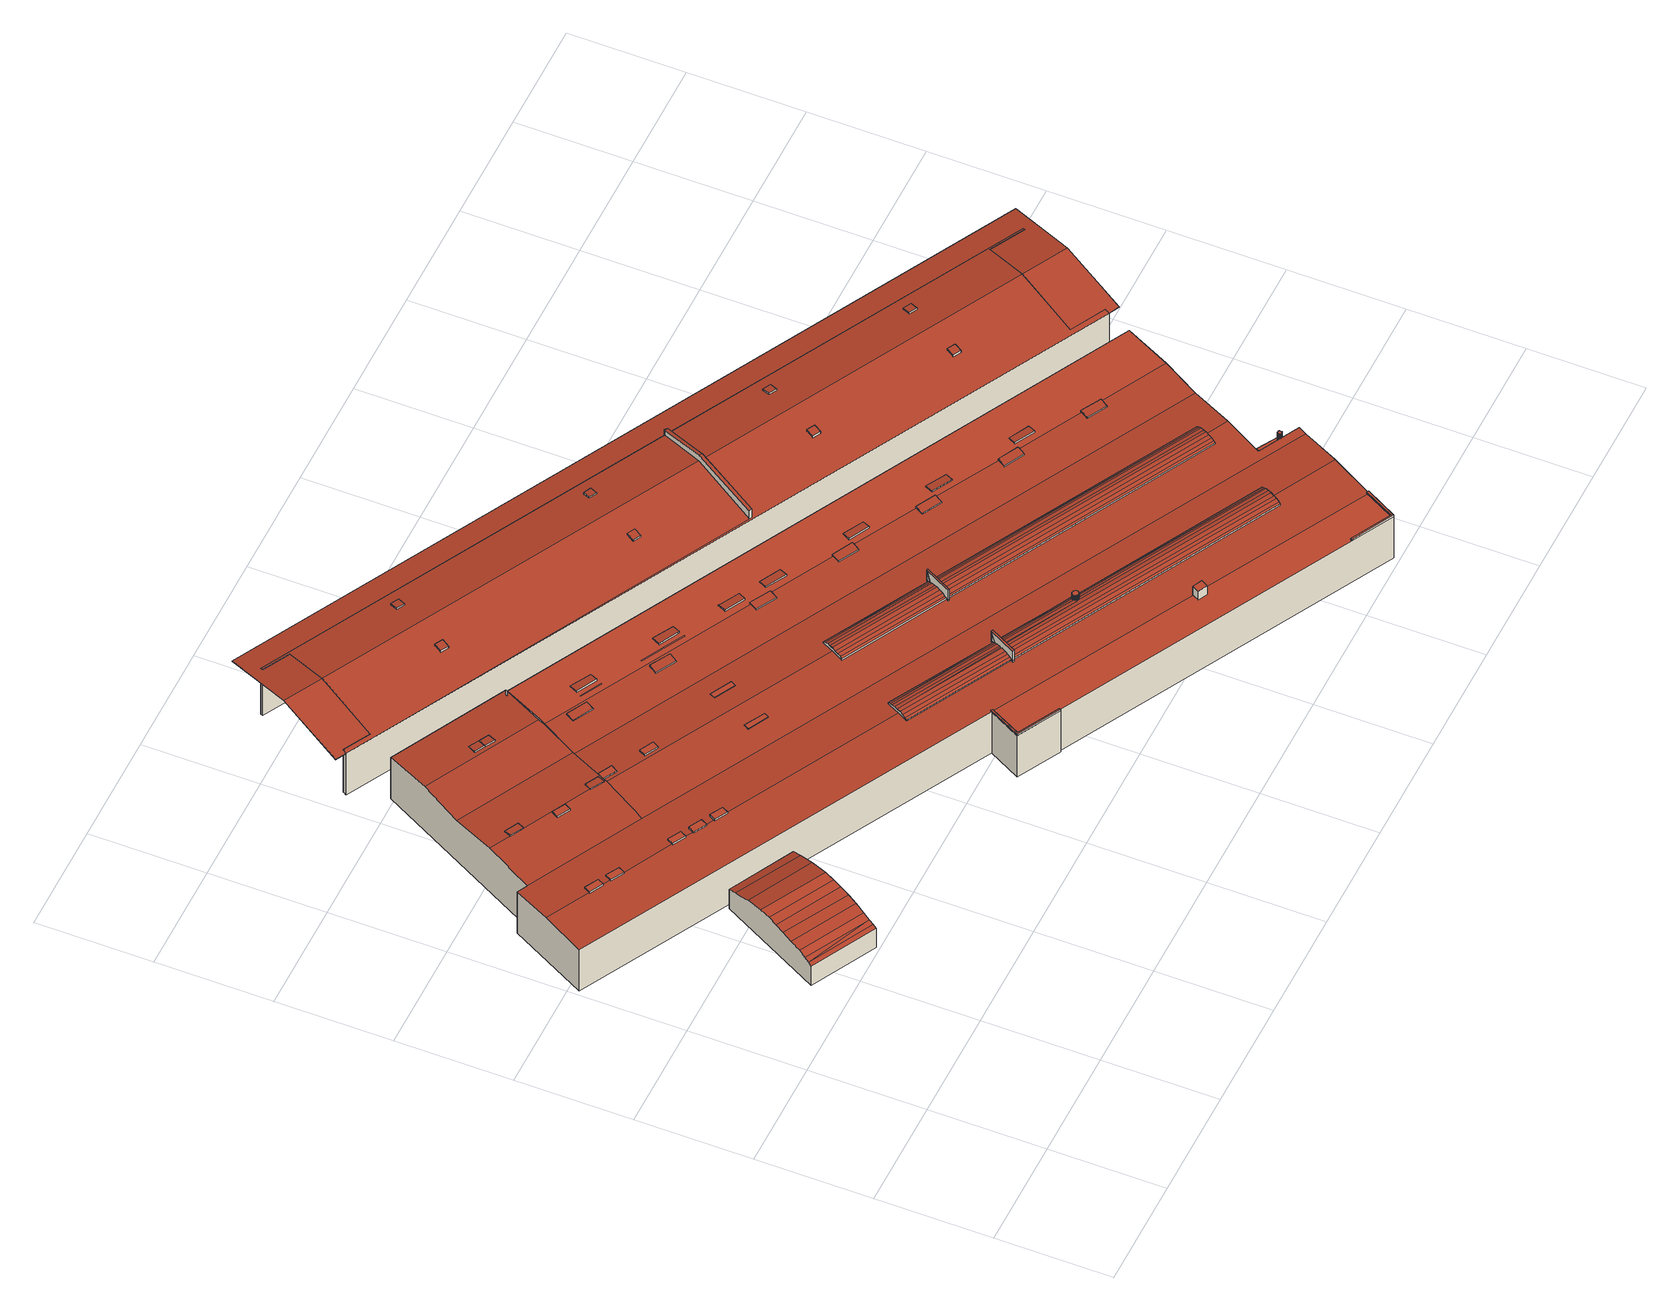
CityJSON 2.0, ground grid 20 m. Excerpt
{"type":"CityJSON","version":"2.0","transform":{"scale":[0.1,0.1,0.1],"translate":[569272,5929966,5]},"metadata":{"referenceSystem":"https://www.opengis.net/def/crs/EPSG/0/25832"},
"CityObjects":{
"building1":{"type":"Building","attributes":{"Grundfläche 2D":"253.870864","Grundhöhe NN":"5.514"},"geometry":[{"type":"Solid","lod":"3","boundaries":[[[[0,1,2,3]],[[4,3,2]],[[5,6,7,4]],[[7,3,4]],[[8,9,6,5]],[[10,11,9,8]],[[12,13,11,10]],[[12,14,15,13]],[[14,16,17,15]],[[16,18,19,17]],[[18,20,21,22,23,19]],[[21,24,25,22]],[[1,0,26,27]],[[24,21,20,18,16,14,12,10,8,5,4,2,1,27,28]],[[25,24,28,29]],[[0,3,7,6,9,11,13,15,17,19,23,22,25,29,26]],[[28,27,26,29]]]],"semantics":{"surfaces":[{"type":"RoofSurface"},{"type":"WallSurface"},{"type":"GroundSurface"}],"values":[[0,0,0,0,0,0,0,0,0,0,0,0,1,1,1,1,2]]}}]},
"building2":{"type":"Building","attributes":{"Grundfläche 2D":"7604.681709","Grundhöhe NN":"5.610"},"children":["building2-1","building2-2","building2-3","building2-4","building2-5","building2-6","building2-7","building2-8","building2-9","building2-10","building2-11","building2-12","building2-13","building2-14","building2-15","building2-16","building2-17","building2-18","building2-19","building2-20","building2-21","building2-22","building2-23","building2-24","building2-25","building2-26","building2-27","building2-28","building2-29","building2-30","building2-31","building2-32","building2-33","building2-34","building2-35","building2-36","building2-37","building2-38","building2-39","building2-40","building2-41"],"geometry":[{"type":"MultiSurface","lod":"3","boundaries":[[[30,31,32,33]],[[34,35,36]],[[36,35,37]],[[38,39,40,41]],[[38,37,35,39]],[[41,40,42,43]],[[44,45,42]],[[46,45,47,48]],[[30,33,48,47]],[[45,46,49,42]],[[49,43,42]],[[50,51,52,53]],[[51,50,54,55]],[[55,54,56,57]],[[58,56,59]],[[60,61,62,58,63,64]],[[65,66,67,64,63,68]],[[69,70,71]],[[70,72,71]],[[73,74,75,76,65,68,71,72,77]],[[78,79,70,80,81,82]],[[79,72,70]],[[83,80,84,85]],[[86,84,87,88,89]],[[84,86,85]],[[90,91,92,81,80,83,93]],[[88,87,94]],[[56,58,62,57]],[[61,60,95]],[[64,67,96]],[[96,97,64]],[[98,64,97,99]],[[100,101,102,103,95,60,104,105,106,107]],[[60,64,98,104]],[[108,109,110,88,94,103,102]],[[110,111,88]],[[111,112,88]],[[113,114,115,116]],[[117,118,119,120]],[[121,122,120]],[[123,117,122]],[[122,117,120]],[[119,118,124,125]],[[126,124,127]],[[128,126,129,130]],[[131,130,129,132]],[[131,132,116,115]],[[124,126,128,125]],[[133,134,135,136]],[[134,133,137,138]],[[138,137,139,140]],[[141,142,140,139]],[[143,144,141]],[[145,144,146,147]],[[148,149,150]],[[150,149,151]],[[147,146,150,151]],[[144,145,142,141]],[[152,153,154,155,156,157,158,159,160,161,162,163,164,165,166]],[[164,163,162,161,160,159,158,157,156,155,154,153,167,168]],[[169,170,171,168,167,172,173,174,175,176,177,178,179]],[[180,181,182,183,184,185,186,187,188,189,190,191,192,193,194,195,196,197,198,199,200,201,202,203]],[[204,205,206,207,208,209,210,211,212,213,214]],[[184,215,216,217,218,219,220,221,222,201,200,199,198,197,196,195,194,193,192,191,190,223,209,208,207,206,205,204,224,185]],[[225,171,170,226,227,228,229,230,231,232,233,174,173,187,186,234]],[[235,236,237,238]],[[239,166,240,241,242]],[[242,243,244,239]],[[245,246,247,248,249,250,244,243]],[[251,250,249,248,247,246,245,188,187]],[[221,220,252,32]],[[252,220,219,253]],[[253,219,218,52]],[[53,52,218,217]],[[53,217,216,215,184,183,69,71,68,63,58,59,56,54,50]],[[80,182,87,84]],[[182,80,70]],[[183,182,70,69]],[[182,181,254,87]],[[254,181,180,255]],[[255,180,203,36]],[[203,202,34,36]],[[30,47,45,44,42,40,39,35,34,202,201,222,31]],[[222,221,32,31]],[[114,230,229,256]],[[256,229,228,257]],[[257,228,227,135]],[[227,226,136,135]],[[146,144,143,170,169,148,150]],[[137,133,136,226,170,143,141,139]],[[169,179,149,148]],[[179,178,258,149]],[[258,178,177,259]],[[259,177,176,122]],[[176,175,123,122]],[[118,117,123,175,174,233,232,231,113,116,132,129,126,127,124]],[[231,230,114,113]],[[188,260,261,189]],[[223,190,189,261,262]],[[209,223,262,263]],[[210,209,263,264]],[[211,210,264,265]],[[212,211,265,266]],[[214,213,212,266,267]],[[268,269,234,186,185,224,204,214,267,270]],[[238,271,272,225,234,269,273,235]],[[165,164,168,171,225,272,274]],[[166,165,274,275]],[[236,235,273,276]],[[237,236,276,277]],[[238,237,277,271]],[[173,172,167,153,152,166,275,278,240,166,239,244,250,251,187]],[[241,240,278,279]],[[188,245,243,242,241,279,260]],[[264,263,262,261,260,279,278,275,274,272,271,277,276,273,269,268,270,267,266,265]]],"semantics":{"surfaces":[{"type":"RoofSurface"},{"type":"WallSurface"},{"type":"GroundSurface"}],"values":[0,0,0,0,0,0,0,0,0,0,0,0,0,0,0,0,0,0,0,0,0,0,0,0,0,0,0,0,0,0,0,0,0,0,0,0,0,0,0,0,0,0,0,0,0,0,0,0,0,0,0,0,0,0,0,0,0,0,0,0,0,0,0,0,0,0,0,0,0,0,1,1,1,1,1,1,1,1,1,1,1,1,1,1,1,1,1,1,1,1,1,1,1,1,1,1,1,1,1,1,1,1,1,1,1,1,1,1,1,1,1,1,1,1,2]}}]},
"building2-1":{"type":"BuildingInstallation","parents":["building2"],"geometry":[{"type":"MultiSurface","lod":"3","boundaries":[[[280,281,282,283,284]],[[285,286,282,281]],[[200,287,283,282,286]],[[287,288,284,283]],[[281,280,284,288,199,285]]],"semantics":{"surfaces":[{"type":"RoofSurface"},{"type":"WallSurface"}],"values":[0,1,1,1,1]}}]},
"building2-2":{"type":"BuildingInstallation","parents":["building2"],"geometry":[{"type":"MultiSurface","lod":"3","boundaries":[[[289,290,291,292,293,294]],[[295,294,293,292,296,154]],[[295,297,289,294]],[[298,291,290,289,297,155]],[[298,296,292,291]]],"semantics":{"surfaces":[{"type":"RoofSurface"},{"type":"WallSurface"}],"values":[0,1,1,1,1]}}]},
"building2-3":{"type":"BuildingInstallation","parents":["building2"],"geometry":[{"type":"MultiSurface","lod":"3","boundaries":[[[299,300,301,302]],[[303,304,300,299]],[[301,300,304,305]],[[305,306,302,301]],[[303,299,302,306]]],"semantics":{"surfaces":[{"type":"RoofSurface"},{"type":"WallSurface"}],"values":[0,1,1,1,1]}}]},
"building2-4":{"type":"BuildingInstallation","parents":["building2"],"geometry":[{"type":"MultiSurface","lod":"3","boundaries":[[[307,308,309,310]],[[310,309,311,312]],[[307,310,312,313]],[[308,307,313,314]],[[309,308,314,311]]],"semantics":{"surfaces":[{"type":"RoofSurface"},{"type":"WallSurface"}],"values":[0,1,1,1,1]}}]},
"building2-5":{"type":"BuildingInstallation","parents":["building2"],"geometry":[{"type":"MultiSurface","lod":"3","boundaries":[[[315,316,317,318,319,320]],[[320,319,321,322]],[[315,320,322,323]],[[316,315,323,324]],[[317,316,324,325]],[[321,319,318,317,325,326]]],"semantics":{"surfaces":[{"type":"RoofSurface"},{"type":"WallSurface"}],"values":[0,1,1,1,1,1]}}]},
"building2-6":{"type":"BuildingInstallation","parents":["building2"],"geometry":[{"type":"MultiSurface","lod":"3","boundaries":[[[327,328,329,330]],[[330,329,331,332]],[[327,330,332,333]],[[328,327,333,334]],[[329,328,334,331]]],"semantics":{"surfaces":[{"type":"RoofSurface"},{"type":"WallSurface"}],"values":[0,1,1,1,1]}}]},
"building2-7":{"type":"BuildingInstallation","parents":["building2"],"geometry":[{"type":"MultiSurface","lod":"3","boundaries":[[[335,336,337,338]],[[252,253,335,338]],[[52,51,55,57,62,61,336,335,253]],[[103,94,87,254,336,61,95]],[[254,255,337,336]],[[38,41,43,49,46,48,33,32,252,338,337,37]],[[37,337,255,36]]],"semantics":{"surfaces":[{"type":"RoofSurface"},{"type":"WallSurface"}],"values":[0,1,1,1,1,1,1]}}]},
"building2-8":{"type":"BuildingInstallation","parents":["building2"],"geometry":[{"type":"MultiSurface","lod":"3","boundaries":[[[339,340,341,342]],[[342,341,343,344]],[[339,342,344,345]],[[340,339,345,346]],[[341,340,346,343]]],"semantics":{"surfaces":[{"type":"RoofSurface"},{"type":"WallSurface"}],"values":[0,1,1,1,1]}}]},
"building2-9":{"type":"BuildingInstallation","parents":["building2"],"geometry":[{"type":"MultiSurface","lod":"3","boundaries":[[[347,348,349,350,351,352]],[[211,212,353,348,347]],[[349,348,353,354]],[[355,350,349,354,208]],[[355,356,351,350]],[[351,356,209,210,352]],[[210,211,347,352]]],"semantics":{"surfaces":[{"type":"RoofSurface"},{"type":"WallSurface"}],"values":[0,1,1,1,1,1,1]}}]},
"building2-10":{"type":"BuildingInstallation","parents":["building2"],"geometry":[{"type":"MultiSurface","lod":"3","boundaries":[[[357,358,359,360,361,362,363]],[[224,364,359,358]],[[364,205,365,360,359]],[[361,360,365,366]],[[366,213,362,361]],[[213,214,363,362]],[[214,204,224,358,357,363]]],"semantics":{"surfaces":[{"type":"RoofSurface"},{"type":"WallSurface"}],"values":[0,1,1,1,1,1,1]}}]},
"building2-11":{"type":"BuildingInstallation","parents":["building2"],"geometry":[{"type":"MultiSurface","lod":"3","boundaries":[[[367,368,369,370,371,372]],[[373,160,374,367,372,371]],[[374,375,368,367]],[[370,369,368,375,161,376]],[[376,373,371,370]]],"semantics":{"surfaces":[{"type":"RoofSurface"},{"type":"WallSurface"}],"values":[0,1,1,1,1]}}]},
"building2-12":{"type":"BuildingInstallation","parents":["building2"],"geometry":[{"type":"MultiSurface","lod":"3","boundaries":[[[377,378,379,380,381,382,383]],[[378,377,383,382,383,377]],[[381,380,379,380]]],"semantics":{"surfaces":[{"type":"RoofSurface"},{"type":"WallSurface"}],"values":[0,1,1]}}]},
"building2-13":{"type":"BuildingInstallation","parents":["building2"],"geometry":[{"type":"MultiSurface","lod":"3","boundaries":[[[384,385,386,387]],[[388,389,385,384]],[[196,390,386,385,389]],[[390,391,387,386]],[[388,384,387,391,195]]],"semantics":{"surfaces":[{"type":"RoofSurface"},{"type":"WallSurface"}],"values":[0,1,1,1,1]}}]},
"building2-14":{"type":"BuildingInstallation","parents":["building2"],"geometry":[{"type":"MultiSurface","lod":"3","boundaries":[[[392,393,394,395,396]],[[256,257,393,392]],[[121,395,259,122]],[[395,121,120]],[[125,128,130,131,115,114,256,392,396,395,120,119]],[[135,134,138,140,142,145,147,151,149,258,394,393,257]],[[258,259,395,394]]],"semantics":{"surfaces":[{"type":"RoofSurface"},{"type":"WallSurface"}],"values":[0,1,1,1,1,1,1]}}]},
"building2-15":{"type":"BuildingInstallation","parents":["building2"],"geometry":[{"type":"MultiSurface","lod":"3","boundaries":[[[397,398,399,400]]],"semantics":{"surfaces":[{"type":"RoofSurface"}],"values":[0]}}]},
"building2-16":{"type":"BuildingInstallation","parents":["building2"],"geometry":[{"type":"MultiSurface","lod":"3","boundaries":[[[401,402,403,404]],[[405,406,402,401]],[[407,403,402,406,198]],[[407,408,404,403]],[[405,401,404,408,197]]],"semantics":{"surfaces":[{"type":"RoofSurface"},{"type":"WallSurface"}],"values":[0,1,1,1,1]}}]},
"building2-17":{"type":"BuildingInstallation","parents":["building2"],"geometry":[{"type":"MultiSurface","lod":"3","boundaries":[[[409,410,411,412]],[[413,414,409,412]],[[194,415,410,409,414]],[[415,416,411,410]],[[193,413,412,411,416]]],"semantics":{"surfaces":[{"type":"RoofSurface"},{"type":"WallSurface"}],"values":[0,1,1,1,1]}}]},
"building2-18":{"type":"BuildingInstallation","parents":["building2"],"geometry":[{"type":"MultiSurface","lod":"3","boundaries":[[[417,418,419,420,421,422]],[[423,421,420,419,424,206]],[[422,421,423,425]],[[207,426,418,417,422,425]],[[419,418,426,424]]],"semantics":{"surfaces":[{"type":"RoofSurface"},{"type":"WallSurface"}],"values":[0,1,1,1,1]}}]},
"building2-19":{"type":"BuildingInstallation","parents":["building2"],"geometry":[{"type":"MultiSurface","lod":"3","boundaries":[[[427,428,429,430]],[[431,432,428,427]],[[432,433,429,428]],[[433,434,430,429]],[[427,430,434,431]]],"semantics":{"surfaces":[{"type":"RoofSurface"},{"type":"WallSurface"}],"values":[0,1,1,1,1]}}]},
"building2-20":{"type":"BuildingInstallation","parents":["building2"],"geometry":[{"type":"MultiSurface","lod":"3","boundaries":[[[435,436,437,438,439,440,441,442,443,444,445,446,447,448,449,450,451,452,453,454,455,456,457,458,459,460,461]],[[462,463,436,435]],[[463,464,437,436]],[[464,465,438,437]],[[465,466,439,438]],[[466,467,440,439]],[[467,468,441,440]],[[468,469,442,441]],[[469,470,443,442]],[[470,471,444,443]],[[471,472,445,444]],[[472,473,446,445]],[[473,474,475,448,447,446]],[[475,476,449,448]],[[476,477,450,449]],[[477,478,451,450]],[[478,479,452,451]],[[479,480,453,452]],[[480,481,454,453]],[[481,482,455,454]],[[482,483,456,455]],[[483,484,457,456]],[[484,485,458,457]],[[485,486,459,458]],[[486,487,460,459]],[[487,488,461,460]],[[488,462,435,461]]],"semantics":{"surfaces":[{"type":"RoofSurface"},{"type":"WallSurface"}],"values":[0,1,1,1,1,1,1,1,1,1,1,1,1,1,1,1,1,1,1,1,1,1,1,1,1,1,1]}}]},
"building2-21":{"type":"BuildingInstallation","parents":["building2"],"geometry":[{"type":"MultiSurface","lod":"3","boundaries":[[[489,490,491,492,493,494,495]],[[491,490,496,248,497,492]],[[493,492,497,498]],[[498,499,249,500,489,495,494,493]],[[490,489,500,496]]],"semantics":{"surfaces":[{"type":"RoofSurface"},{"type":"WallSurface"}],"values":[0,1,1,1,1]}}]},
"building2-22":{"type":"BuildingInstallation","parents":["building2"],"geometry":[{"type":"MultiSurface","lod":"3","boundaries":[[[501,502,503,504]],[[505,506,504,503]],[[501,504,506,507]],[[507,508,502,501]],[[503,502,508,505]]],"semantics":{"surfaces":[{"type":"RoofSurface"},{"type":"WallSurface"}],"values":[0,1,1,1,1]}}]},
"building2-23":{"type":"BuildingInstallation","parents":["building2"],"geometry":[{"type":"MultiSurface","lod":"3","boundaries":[[[509,510,511,512]],[[512,511,513,514]],[[509,512,514,515]],[[510,509,515,516]],[[511,510,516,513]]],"semantics":{"surfaces":[{"type":"RoofSurface"},{"type":"WallSurface"}],"values":[0,1,1,1,1]}}]},
"building2-24":{"type":"BuildingInstallation","parents":["building2"],"geometry":[{"type":"MultiSurface","lod":"3","boundaries":[[[517,518,519,520]],[[520,519,521,522]],[[517,520,522,523]],[[518,517,523,524]],[[519,518,524,521]]],"semantics":{"surfaces":[{"type":"RoofSurface"},{"type":"WallSurface"}],"values":[0,1,1,1,1]}}]},
"building2-25":{"type":"BuildingInstallation","parents":["building2"],"geometry":[{"type":"MultiSurface","lod":"3","boundaries":[[[525,526,527,528,529,530]],[[530,529,531,246,532,525]],[[526,525,532,533]],[[527,526,533,247,534,528]],[[529,528,534,531]]],"semantics":{"surfaces":[{"type":"RoofSurface"},{"type":"WallSurface"}],"values":[0,1,1,1,1]}}]},
"building2-26":{"type":"BuildingInstallation","parents":["building2"],"geometry":[{"type":"MultiSurface","lod":"3","boundaries":[[[535,536,537,538]],[[538,537,539,540]],[[535,538,540,541]],[[536,535,541,542]],[[537,536,542,539]]],"semantics":{"surfaces":[{"type":"RoofSurface"},{"type":"WallSurface"}],"values":[0,1,1,1,1]}}]},
"building2-27":{"type":"BuildingInstallation","parents":["building2"],"geometry":[{"type":"MultiSurface","lod":"3","boundaries":[[[543,544,545,546]]],"semantics":{"surfaces":[{"type":"RoofSurface"}],"values":[0]}}]},
"building2-28":{"type":"BuildingInstallation","parents":["building2"],"geometry":[{"type":"MultiSurface","lod":"3","boundaries":[[[547,548,549,550]],[[550,549,551,552]],[[547,550,552,553]],[[548,547,553,554]],[[549,548,554,551]]],"semantics":{"surfaces":[{"type":"RoofSurface"},{"type":"WallSurface"}],"values":[0,1,1,1,1]}}]},
"building2-29":{"type":"BuildingInstallation","parents":["building2"],"geometry":[{"type":"MultiSurface","lod":"3","boundaries":[[[555,556,557,558,559,560]],[[561,562,557,556]],[[562,563,558,557]],[[563,564,560,559,558]],[[564,565,555,560]],[[556,555,565,561]]],"semantics":{"surfaces":[{"type":"RoofSurface"},{"type":"WallSurface"}],"values":[0,1,1,1,1,1]}}]},
"building2-30":{"type":"BuildingInstallation","parents":["building2"],"geometry":[{"type":"MultiSurface","lod":"3","boundaries":[[[566,567,568,569,570]],[[571,568,567,572,156]],[[571,573,569,568]],[[573,157,574,566,570,569]],[[574,572,567,566]]],"semantics":{"surfaces":[{"type":"RoofSurface"},{"type":"WallSurface"}],"values":[0,1,1,1,1]}}]},
"building2-31":{"type":"BuildingInstallation","parents":["building2"],"geometry":[{"type":"MultiSurface","lod":"3","boundaries":[[[575,576,577,578]],[[578,577,579,580]],[[575,578,580,581]],[[576,575,581,582]],[[577,576,582,579]]],"semantics":{"surfaces":[{"type":"RoofSurface"},{"type":"WallSurface"}],"values":[0,1,1,1,1]}}]},
"building2-32":{"type":"BuildingInstallation","parents":["building2"],"geometry":[{"type":"MultiSurface","lod":"3","boundaries":[[[583,584,585,586]],[[587,588,584,583]],[[589,585,584,588,192]],[[589,590,586,585]],[[587,583,586,590,191]]],"semantics":{"surfaces":[{"type":"RoofSurface"},{"type":"WallSurface"}],"values":[0,1,1,1,1]}}]},
"building2-33":{"type":"BuildingInstallation","parents":["building2"],"geometry":[{"type":"MultiSurface","lod":"3","boundaries":[[[591,592,593,594]],[[594,593,595,596]],[[591,594,596,597]],[[592,591,597,598]],[[593,592,598,595]]],"semantics":{"surfaces":[{"type":"RoofSurface"},{"type":"WallSurface"}],"values":[0,1,1,1,1]}}]},
"building2-34":{"type":"BuildingInstallation","parents":["building2"],"geometry":[{"type":"MultiSurface","lod":"3","boundaries":[[[599,600,601,602]],[[603,604,602,601]],[[599,602,604,605]],[[605,606,600,599]],[[601,600,606,603]]],"semantics":{"surfaces":[{"type":"RoofSurface"},{"type":"WallSurface"}],"values":[0,1,1,1,1]}}]},
"building2-35":{"type":"BuildingInstallation","parents":["building2"],"geometry":[{"type":"MultiSurface","lod":"3","boundaries":[[[607,608,609,610,611,612,613,614,615,616,617,618,619,620,621,622,623,624,625,626,627,628,629,630,631,632,633,634,635,636,637,638,639,640]],[[609,608,90,93]],[[610,609,93,83]],[[611,610,83,86]],[[83,85,86]],[[612,611,86,89]],[[613,612,89,88]],[[608,607,91,90]],[[613,88,112]],[[110,614,613,112,111]],[[615,614,110,109]],[[616,615,109,108]],[[617,616,108,102]],[[618,617,102,101]],[[619,618,101,100]],[[620,619,100,107]],[[621,620,107,106]],[[622,621,106,105]],[[623,622,105,104]],[[624,623,104,98]],[[625,624,98,99]],[[626,625,99,97]],[[627,626,97,96]],[[628,627,96,67]],[[628,67,629]],[[67,66,629]],[[630,629,66,65]],[[631,630,65,76]],[[632,631,76,75]],[[633,632,75,74]],[[634,633,74,73]],[[635,634,73,77]],[[635,77,636]],[[77,72,636]],[[79,637,636,72]],[[638,637,79,78]],[[639,638,78,82]],[[92,640,639,82,81]],[[607,640,92,91]]],"semantics":{"surfaces":[{"type":"RoofSurface"},{"type":"WallSurface"}],"values":[0,1,1,1,1,1,1,1,1,1,1,1,1,1,1,1,1,1,1,1,1,1,1,1,1,1,1,1,1,1,1,1,1,1,1,1,1,1,1]}}]},
"building2-36":{"type":"BuildingInstallation","parents":["building2"],"geometry":[{"type":"MultiSurface","lod":"3","boundaries":[[[641,642,643,644]]],"semantics":{"surfaces":[{"type":"RoofSurface"}],"values":[0]}}]},
"building2-37":{"type":"BuildingInstallation","parents":["building2"],"geometry":[{"type":"MultiSurface","lod":"3","boundaries":[[[645,646,647,648,649,650]],[[651,162,652,650,649,648]],[[652,653,645,650]],[[654,647,646,645,653,163]],[[654,651,648,647]]],"semantics":{"surfaces":[{"type":"RoofSurface"},{"type":"WallSurface"}],"values":[0,1,1,1,1]}}]},
"building2-38":{"type":"BuildingInstallation","parents":["building2"],"geometry":[{"type":"MultiSurface","lod":"3","boundaries":[[[655,656,657,658,659]],[[658,659,658,657]]],"semantics":{"surfaces":[{"type":"RoofSurface"},{"type":"WallSurface"}],"values":[0,1]}}]},
"building2-39":{"type":"BuildingInstallation","parents":["building2"],"geometry":[{"type":"MultiSurface","lod":"3","boundaries":[[[660,661,662,663]],[[663,662,664,665]],[[660,663,665,666]],[[661,660,666,667]],[[662,661,667,664]]],"semantics":{"surfaces":[{"type":"RoofSurface"},{"type":"WallSurface"}],"values":[0,1,1,1,1]}}]},
"building2-40":{"type":"BuildingInstallation","parents":["building2"],"geometry":[{"type":"MultiSurface","lod":"3","boundaries":[[[668,669,670,671]],[[671,670,672,673]],[[668,671,673,674]],[[669,668,674,675]],[[670,669,675,672]]],"semantics":{"surfaces":[{"type":"RoofSurface"},{"type":"WallSurface"}],"values":[0,1,1,1,1]}}]},
"building2-41":{"type":"BuildingInstallation","parents":["building2"],"geometry":[{"type":"MultiSurface","lod":"3","boundaries":[[[676,677,678,679,680]],[[678,677,676,681,158,682]],[[682,683,679,678]],[[159,684,680,679,683]],[[684,681,676,680]]],"semantics":{"surfaces":[{"type":"RoofSurface"},{"type":"WallSurface"}],"values":[0,1,1,1,1]}}]},
"building3":{"type":"Building","attributes":{"Grundfläche 2D":"2879.665722","Grundhöhe NN":"5.543"},"children":["building3-1","building3-2","building3-3","building3-4","building3-5","building3-6","building3-7","building3-8"],"geometry":[{"type":"Solid","lod":"3","boundaries":[[[[685,686,687,688,689,690]],[[691,692,689,688]],[[693,694,695,696,697,698,699,700,701]],[[702,703,704,705,706,707,708,696,709,710]],[[696,708,697]],[[711,712,713,714,700,699]],[[715,716,717,706,705,718]],[[692,708,707,706,717,685,690,689]],[[686,685,717,711]],[[711,699,698,697,691,688,687,686]],[[691,697,708,692]],[[709,696,719,720]],[[721,722,703,702,710,709,720,723]],[[704,703,722,724]],[[718,705,704,724,725]],[[715,718,725,726]],[[716,715,726,727]],[[712,711,717,716,727,728]],[[713,712,728,729]],[[714,713,729,730]],[[701,700,714,730,731]],[[693,701,731,732]],[[733,719,696,695,694,693,732,734]],[[728,727,726,725,724,722,721,723,720,719,733,734,732,731,730,729]]]],"semantics":{"surfaces":[{"type":"RoofSurface"},{"type":"WallSurface"},{"type":"GroundSurface"}],"values":[[0,0,0,0,0,0,0,1,1,1,1,1,1,1,1,1,1,1,1,1,1,1,1,2]]}}]},
"building3-1":{"type":"BuildingInstallation","parents":["building3"],"geometry":[{"type":"MultiSurface","lod":"3","boundaries":[[[735,736,737,738]],[[738,737,739,740]],[[735,738,740,741]],[[736,735,741,742]],[[737,736,742,739]]],"semantics":{"surfaces":[{"type":"RoofSurface"},{"type":"WallSurface"}],"values":[0,1,1,1,1]}}]},
"building3-2":{"type":"BuildingInstallation","parents":["building3"],"geometry":[{"type":"MultiSurface","lod":"3","boundaries":[[[743,744,745,746]],[[746,745,747,748]],[[743,746,748,749]],[[744,743,749,750]],[[745,744,750,747]]],"semantics":{"surfaces":[{"type":"RoofSurface"},{"type":"WallSurface"}],"values":[0,1,1,1,1]}}]},
"building3-3":{"type":"BuildingInstallation","parents":["building3"],"geometry":[{"type":"MultiSurface","lod":"3","boundaries":[[[751,752,753,754]],[[755,756,754,753]],[[751,754,756,757]],[[757,758,752,751]],[[753,752,758,755]]],"semantics":{"surfaces":[{"type":"RoofSurface"},{"type":"WallSurface"}],"values":[0,1,1,1,1]}}]},
"building3-4":{"type":"BuildingInstallation","parents":["building3"],"geometry":[{"type":"MultiSurface","lod":"3","boundaries":[[[759,760,761,762]],[[762,761,763,764]],[[759,762,764,765]],[[760,759,765,766]],[[761,760,766,763]]],"semantics":{"surfaces":[{"type":"RoofSurface"},{"type":"WallSurface"}],"values":[0,1,1,1,1]}}]},
"building3-5":{"type":"BuildingInstallation","parents":["building3"],"geometry":[{"type":"MultiSurface","lod":"3","boundaries":[[[767,768,769,770]],[[770,769,771,772]],[[767,770,772,773]],[[768,767,773,774]],[[769,768,774,771]]],"semantics":{"surfaces":[{"type":"RoofSurface"},{"type":"WallSurface"}],"values":[0,1,1,1,1]}}]},
"building3-6":{"type":"BuildingInstallation","parents":["building3"],"geometry":[{"type":"MultiSurface","lod":"3","boundaries":[[[775,776,777,778]],[[778,777,779,780]],[[775,778,780,781]],[[776,775,781,782]],[[777,776,782,779]]],"semantics":{"surfaces":[{"type":"RoofSurface"},{"type":"WallSurface"}],"values":[0,1,1,1,1]}}]},
"building3-7":{"type":"BuildingInstallation","parents":["building3"],"geometry":[{"type":"MultiSurface","lod":"3","boundaries":[[[783,784,785,786]],[[787,788,786,785]],[[783,786,788,789]],[[789,790,784,783]],[[785,784,790,787]]],"semantics":{"surfaces":[{"type":"RoofSurface"},{"type":"WallSurface"}],"values":[0,1,1,1,1]}}]},
"building3-8":{"type":"BuildingInstallation","parents":["building3"],"geometry":[{"type":"MultiSurface","lod":"3","boundaries":[[[791,792,793,794]],[[794,793,795,796]],[[791,794,796,797]],[[792,791,797,798]],[[793,792,798,795]]],"semantics":{"surfaces":[{"type":"RoofSurface"},{"type":"WallSurface"}],"values":[0,1,1,1,1]}}]},
"building4":{"type":"Building","attributes":{"Grundfläche 2D":"1006.535884","Grundhöhe NN":"14.864"},"geometry":[{"type":"Solid","lod":"3","boundaries":[[[[685,799,800,686]],[[801,802,803,804,700,714,713,712,711,805,806,717,716,715,718,705]],[[701,700,804,807,696,695,694,693]],[[705,704,703,702,710,709,808,801]],[[805,711,686,800]],[[711,717,685,686]],[[799,685,717,806]],[[806,805,800,799]],[[809,810,802,801,808,811]],[[803,802,810,812]],[[813,807,804,803,812,814]],[[696,807,813,815]],[[816,817,693,694,695,696,815,818]],[[701,693,817,819]],[[820,714,700,701,819,821]],[[713,714,820,822]],[[712,713,822,823]],[[711,712,823,824]],[[824,716,717]],[[824,717,711]],[[715,716,824,825]],[[718,715,825,826]],[[827,704,705,718,826,828]],[[703,704,827,829]],[[830,831,709,710,702,703,829,832]],[[808,709,831,811]],[[830,832,829,827,828,809,811,831]],[[828,826,825,824,823,822,820,821,814,812,810,809]],[[813,814,821,819,817,816,818,815]]]],"semantics":{"surfaces":[{"type":"RoofSurface"},{"type":"WallSurface"},{"type":"GroundSurface"}],"values":[[0,0,0,0,1,1,1,1,1,1,1,1,1,1,1,1,1,1,1,1,1,1,1,1,1,1,2,2,2]]}}]}
},
"vertices":[
[163,465,48],[274,406,48],[278,413,50],[167,471,50],[282,421,53],[288,433,58],[177,491,58],[171,480,53],[297,450,62],[186,509,62],[306,466,65],[195,526,65],[314,483,68],[203,541,68],[323,499,68],[212,557,68],[332,516,68],[221,575,68],[347,545,62],[236,603,62],[354,559,58],[361,571,53],[250,630,53],[243,618,58],[368,586,48],[257,644,48],[163,465,5],[274,406,5],[368,586,5],[257,644,5],
[639,520,107],[638,517,105],[816,422,105],[818,424,107],[659,557,105],[657,553,107],[837,461,105],[835,457,107],[833,453,109],[654,548,109],[651,543,110],[830,447,110],[648,537,111],[828,445,110],[647,535,110],[645,531,110],[823,435,110],[642,525,109],[821,430,109],[827,442,111],[1276,179,107],[820,423,107],[819,420,105],[1274,177,105],[1279,185,109],[823,429,109],[1281,190,110],[826,434,110],[1285,197,111],[1284,196,110],[960,377,110],[831,444,110],[829,440,111],[1288,202,110],[965,375,110],[972,378,109],[971,378,109],[970,377,109],[1291,208,109],[1295,216,105],[976,386,105],[1293,212,107],[974,383,107],[974,381,108],[973,380,108],[973,379,109],[972,379,109],[974,382,108],[973,384,107],[974,384,107],[972,389,105],[973,386,106],[973,385,106],[968,388,106],[967,391,105],[968,388,107],[967,388,107],[839,460,105],[966,387,107],[967,387,107],[970,387,106],[971,387,106],[972,386,106],[969,388,106],[837,456,107],[832,446,110],[969,377,109],[968,377,109],[966,378,109],[967,377,109],[963,381,109],[963,382,109],[963,383,109],[835,452,109],[965,378,109],[964,379,109],[964,380,109],[963,380,109],[963,384,109],[964,385,108],[965,386,108],[965,387,108],[966,387,108],[712,658,105],[891,563,105],[892,566,107],[714,661,107],[731,694,107],[729,689,109],[907,594,109],[909,598,107],[909,599,107],[911,602,105],[733,698,105],[726,684,110],[904,588,110],[723,678,111],[723,679,110],[901,583,111],[719,672,110],[898,577,110],[895,571,109],[717,667,109],[1350,321,107],[894,564,107],[893,562,105],[1349,318,105],[1353,326,109],[897,570,109],[1356,332,110],[900,575,110],[1359,338,111],[903,582,111],[1360,340,110],[1362,343,110],[906,587,110],[1365,349,109],[909,593,109],[1369,357,105],[913,601,105],[1367,353,107],[912,597,107],[412,1028,103],[408,1019,103],[760,832,103],[795,813,103],[901,757,103],[936,738,103],[1043,681,103],[1077,663,103],[1184,606,103],[1218,588,103],[1325,531,103],[1359,513,103],[1470,454,103],[1512,534,99],[450,1099,99],[374,955,98],[1436,390,98],[1369,357,102],[1360,340,103],[1399,320,103],[337,886,103],[337,885,103],[723,679,103],[733,698,102],[911,602,102],[914,606,102],[916,605,102],[913,601,102],[839,465,102],[842,464,102],[839,460,102],[1295,216,102],[1284,196,103],[1393,138,103],[1427,202,99],[294,805,99],[96,909,99],[79,918,99],[46,855,103],[119,816,103],[142,804,103],[155,797,103],[177,785,103],[261,741,103],[283,729,103],[296,722,103],[318,710,103],[332,703,103],[354,691,103],[647,535,103],[659,557,102],[837,461,102],[1354,64,99],[1351,66,99],[1070,216,99],[1054,224,99],[713,406,99],[710,407,99],[681,352,99],[755,312,99],[756,314,99],[1254,48,99],[1325,10,99],[1281,190,103],[1279,185,103],[1274,177,102],[819,420,102],[817,417,102],[814,418,102],[816,422,102],[638,517,102],[8,783,99],[1355,65,99],[1364,253,100],[1349,318,102],[893,562,102],[891,558,102],[889,559,102],[891,563,102],[712,658,102],[717,667,103],[719,672,103],[1434,216,100],[1423,222,60],[1436,246,60],[1383,275,60],[1370,250,60],[412,1028,106],[451,1102,99],[253,1206,99],[214,1132,106],[176,1062,99],[375,957,99],[139,990,106],[174,972,106],[196,960,106],[311,900,106],[334,888,106],[337,886,106],[337,885,106],[814,418,105],[817,417,105],[842,464,105],[839,465,105],[889,559,105],[891,558,105],[916,605,105],[914,606,105],[96,909,6],[79,918,6],[8,783,6],[710,407,6],[681,352,6],[755,312,6],[756,314,6],[1325,10,6],[1355,65,6],[1434,216,6],[1354,64,6],[1370,250,6],[1364,253,6],[1423,222,6],[1512,534,6],[450,1099,6],[1436,246,6],[1383,275,6],[451,1102,6],[253,1206,6],
[332,703,106],[331,701,106],[353,689,106],[359,700,106],[337,712,106],[331,701,103],[353,689,103],[359,700,103],[337,712,103],
[788,800,104],[795,813,106],[795,814,106],[761,833,106],[760,832,106],[754,819,104],[754,819,102],[761,833,103],[788,800,102],[795,814,103],
[340,890,106],[362,878,106],[369,889,106],[346,901,106],[340,890,103],[362,878,103],[369,889,102],[346,901,102],
[843,819,104],[808,837,104],[801,824,106],[836,805,106],[801,824,103],[836,805,103],[843,819,102],[808,837,102],
[773,856,104],[745,871,104],[738,875,104],[738,874,104],[731,861,106],[765,843,106],[731,861,103],[765,843,103],[773,856,102],[745,871,102],[738,875,102],[738,874,102],
[607,887,104],[615,901,106],[581,920,106],[573,906,104],[581,920,103],[573,906,102],[607,887,102],[615,901,103],
[817,417,127],[842,464,127],[839,465,127],[814,418,127],
[984,743,104],[950,761,104],[942,748,106],[977,730,106],[942,748,103],[977,730,103],[984,743,102],[950,761,102],
[755,312,102],[756,315,102],[685,353,102],[713,407,102],[711,409,102],[681,352,102],[756,315,99],[685,353,99],[713,407,99],[711,409,99],
[1354,64,103],[1355,65,103],[1352,67,103],[1324,14,103],[1255,51,103],[1254,48,103],[1325,10,103],[1352,67,99],[1324,14,99],[1255,51,99],
[1176,593,104],[1211,575,104],[1218,588,106],[1218,589,106],[1184,607,106],[1184,606,106],[1184,607,103],[1176,593,102],[1211,575,102],[1218,589,103],
[518,971,103],[519,973,103],[483,992,103],[482,990,103],[481,987,103],[516,969,103],[517,970,103],
[260,739,106],[282,727,106],[288,738,106],[266,750,106],[260,739,103],[282,727,103],[288,738,103],[266,750,103],
[889,559,127],[891,558,127],[916,605,127],[914,606,127],[891,563,127],
[461,611,102],[497,592,102],[469,609,102],[462,613,102],
[295,720,106],[317,708,106],[323,719,106],[301,731,106],[295,720,103],[317,708,103],[323,719,103],[301,731,103],
[176,783,106],[182,794,106],[160,806,106],[154,795,106],[154,795,103],[176,783,103],[182,794,103],[160,806,103],
[1054,224,119],[1048,213,119],[1064,205,119],[1070,216,119],[1070,217,119],[1054,225,119],[1070,217,99],[1064,205,99],[1054,225,99],[1048,213,99],
[1392,268,71],[1385,255,71],[1421,234,71],[1429,247,71],[1392,268,60],[1385,255,60],[1421,234,60],[1429,247,60],
[1403,232,109],[1404,232,109],[1405,232,109],[1406,232,109],[1407,233,109],[1408,233,109],[1408,234,109],[1408,235,109],[1408,236,109],[1408,237,109],[1408,238,109],[1407,238,109],[1407,239,109],[1406,239,109],[1405,239,109],[1404,239,109],[1403,239,109],[1403,238,109],[1402,238,109],[1402,237,109],[1401,237,109],[1401,236,109],[1401,235,109],[1401,234,109],[1402,234,109],[1402,233,109],[1403,233,109],[1403,232,60],[1404,232,60],[1405,232,60],[1406,232,60],[1407,233,60],[1408,233,60],[1408,234,60],[1408,235,60],[1408,236,60],[1408,237,60],[1408,238,60],[1407,238,60],[1407,239,60],[1406,239,60],[1405,239,60],[1404,239,60],[1403,239,60],[1403,238,60],[1402,238,60],[1402,237,60],[1401,237,60],[1401,236,60],[1401,235,60],[1401,234,60],[1402,234,60],[1402,233,60],[1403,233,60],
[339,898,107],[317,910,107],[311,900,108],[311,898,108],[333,886,108],[334,887,108],[334,888,108],[317,910,105],[311,898,106],[333,886,106],[334,887,106],[339,898,105],
[244,933,108],[238,922,108],[260,910,108],[266,921,108],[260,910,105],[266,921,106],[244,933,106],[238,922,105],
[327,1081,108],[343,1072,108],[350,1086,106],[334,1094,106],[350,1086,104],[334,1094,104],[327,1081,105],[343,1072,105],
[309,1091,108],[326,1082,108],[333,1095,106],[317,1104,106],[333,1095,104],[317,1104,104],[309,1091,105],[326,1082,105],
[173,971,108],[196,959,108],[196,960,108],[202,971,107],[179,983,107],[174,972,108],[179,983,105],[173,971,106],[196,959,106],[202,971,105],
[529,995,104],[495,1014,104],[488,1000,106],[522,982,106],[488,1000,102],[522,982,102],[529,995,102],[495,1014,102],
[621,908,103],[656,889,103],[661,898,103],[625,917,103],
[604,794,102],[568,813,102],[564,804,102],[599,785,102],[564,804,101],[599,785,101],[604,794,100],[568,813,100],
[636,939,104],[628,925,106],[660,908,106],[663,907,106],[666,913,105],[670,920,104],[628,925,102],[660,908,102],[663,907,102],[670,920,102],[636,939,102],
[937,740,106],[902,758,106],[895,744,104],[929,726,104],[936,738,106],[895,744,102],[902,758,103],[929,726,102],[937,740,103],
[565,721,102],[530,740,102],[525,731,102],[560,713,102],[525,731,101],[560,713,101],[565,721,101],[530,740,101],
[118,814,106],[141,802,106],[147,813,106],[124,825,106],[118,814,103],[141,802,103],[147,813,103],[124,825,103],
[1124,667,104],[1090,686,104],[1083,672,106],[1117,654,106],[1083,672,103],[1117,654,103],[1124,667,102],[1090,686,102],
[439,851,106],[416,863,106],[410,852,106],[433,840,106],[410,852,103],[433,840,103],[439,851,102],[416,863,102],
[971,387,119],[970,387,119],[969,388,119],[968,388,119],[967,388,119],[967,387,119],[966,387,119],[965,386,119],[964,385,119],[963,384,119],[963,383,119],[963,382,119],[963,381,119],[963,380,119],[964,380,119],[964,379,119],[965,378,119],[966,378,119],[967,377,119],[968,377,119],[969,377,119],[970,377,119],[971,378,119],[972,378,119],[972,379,119],[973,379,119],[973,380,119],[974,381,119],[974,382,119],[974,383,119],[974,384,119],[973,384,119],[973,385,119],[972,386,119],
[517,632,102],[482,651,102],[477,642,102],[513,623,102],
[1352,500,104],[1359,513,106],[1360,513,106],[1326,532,106],[1325,531,106],[1318,518,104],[1326,532,103],[1318,518,102],[1352,500,102],[1360,513,103],
[587,937,103],[582,928,103],[618,909,103],[620,915,103],[622,918,103],
[466,963,104],[473,977,106],[439,995,106],[432,981,104],[439,995,103],[432,981,102],[466,963,102],[473,977,103],
[1266,592,104],[1232,610,104],[1225,597,106],[1259,579,106],[1225,597,103],[1259,579,103],[1266,592,102],[1232,610,102],
[1043,682,106],[1043,681,106],[1036,668,104],[1070,650,104],[1077,664,106],[1043,682,103],[1036,668,102],[1070,650,102],[1077,664,103],
[1026,1087,119],[1021,1090,119],[981,1016,136],[981,1015,136],[986,1012,136],[986,1013,136],[922,905,119],[927,903,119],[237,1278,101],[235,1274,100],[234,1273,100],[233,1271,100],[922,905,100],[981,1015,123],[981,1016,123],[340,1359,123],[283,1253,101],[1533,580,100],[1535,584,101],[1475,616,101],[1532,721,123],[986,1013,123],[986,1012,123],[927,903,100],[1531,576,100],[1533,579,100],[1021,1090,108],[333,1458,108],[331,1454,109],[377,1429,109],[1629,760,109],[1631,763,108],[1026,1087,108],[1570,792,109],[233,1271,5],[1531,576,5],[1533,580,5],[1535,584,5],[1533,579,5],[1475,616,5],[1570,792,5],[1629,760,5],[1631,763,5],[333,1458,5],[331,1454,5],[377,1429,5],[283,1253,5],[237,1278,5],[234,1273,5],[235,1274,5],
[1111,893,118],[1104,880,116],[1117,873,116],[1124,886,118],[1117,873,112],[1124,886,114],[1111,893,114],[1104,880,112],
[1156,976,118],[1168,969,118],[1175,982,116],[1162,989,116],[1175,982,112],[1162,989,112],[1156,976,115],[1168,969,115],
[522,1315,118],[535,1308,118],[542,1321,116],[529,1328,116],[542,1321,112],[529,1328,112],[522,1315,115],[535,1308,115],
[1350,765,118],[1343,752,116],[1356,745,116],[1363,758,118],[1356,745,112],[1363,758,114],[1350,765,114],[1343,752,112],
[478,1232,118],[471,1219,116],[484,1212,116],[491,1225,118],[484,1212,112],[491,1225,114],[478,1232,114],[471,1219,112],
[805,1057,118],[798,1044,116],[811,1037,116],[818,1050,118],[811,1037,112],[818,1050,114],[805,1057,114],[798,1044,112],
[1394,848,118],[1407,841,118],[1414,854,116],[1401,861,116],[1414,854,112],[1401,861,112],[1394,848,115],[1407,841,115],
[850,1140,118],[862,1133,118],[869,1146,116],[856,1152,116],[869,1146,112],[856,1152,112],[850,1140,115],[862,1133,115],
[1026,1088,119],[1022,1091,119],[1609,680,123],[1670,793,100],[336,1507,100],[275,1394,123],[1022,1091,108],[1026,1088,108],[215,1281,100],[1549,567,100],[1609,680,122],[1670,793,99],[1549,567,99],[336,1507,99],[215,1281,99],[275,1394,122],[233,1271,99],[235,1274,99],[237,1278,100],[234,1273,99],[283,1253,100],[377,1429,108],[340,1359,122],[331,1454,108],[333,1458,107],[1631,763,107],[1629,760,107],[1570,792,107],[1475,616,100],[1532,721,122],[1535,584,100],[1533,579,99],[1531,576,99],[1533,580,99]
]}
